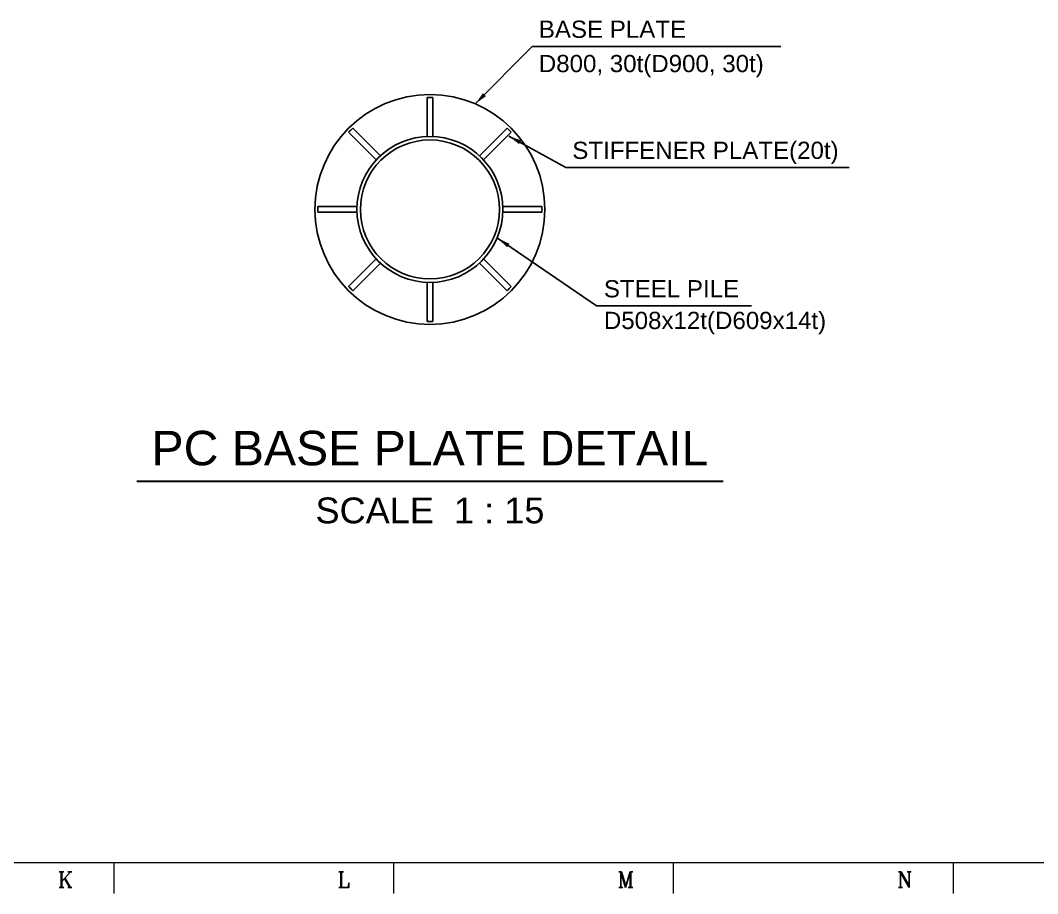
# Model space of a CAD drawing. Header units: millimetres. Extents: x 63700 to 182600, y -289551 to -205451.
# Drawn here: x 99552 to 111351, y -246981 to -236847 of the extents above; entities that cross this region are included whole.
import ezdxf
from ezdxf.enums import TextEntityAlignment as Align

# ---------------------------------------------------------------- set-up
doc = ezdxf.new("R2010")
doc.units = ezdxf.units.MM
doc.header["$LTSCALE"] = 50
for name, color, linetype in [('1', 7, 'Continuous'), ('C_STEEL', 2, 'Continuous'), ('C_TEXT_01', 2, 'Continuous'), ('DIM-SCALE', 7, 'Continuous'), ('STEEL', 3, 'Continuous')]:
    doc.layers.add(name, color=color, linetype=linetype)
doc.layers.add('TAN-TIT', color=30, linetype='Continuous', lineweight=0)
doc.layers.add('TITLE', color=7, linetype='Continuous', lineweight=30)
doc.styles.add('Arial', font='arial.ttf')
doc.styles.add('COM', font='COMPLEX', dxfattribs={"height": 5})
doc.styles.add('돋움', font='')
doc.styles.get('돋움').set_extended_font_data('Dotum')
doc.dimstyles.new('일반도면_0050', dxfattribs={"dimscale": 50, "dimtxt": 3, "dimasz": 3, "dimexe": 1, "dimexo": 2, "dimgap": 1.25, "dimtad": 1, "dimdec": 0, "dimzin": 0, "dimdsep": 46, "dimtxsty": '돋움', "dimcen": -5, "dimclrd": 1, "dimclre": 1, "dimclrt": 7, "dimadec": 8, "dimazin": 0, "dimtfac": 1, "dimtdec": 4, "dimtix": 1, "dimtmove": 2, "dimatfit": 3, "dimfxl": 1, "dimtolj": 1, "dimtzin": 0, "dimarcsym": 0})

# ---------------------------------------------------------------- blocks, each defined once
blk = doc.blocks.new('BORDER')
at = {"layer": 'TAN-TIT'}
for p, q in [((4977, 3520), (232823, 3520)), ((147741, 3520), (147741, 2078)), ((160720, 3520), (160720, 2078)), ((173699, 3520), (173699, 2078)), ((186677, 3520), (186677, 2078))]:
    blk.add_line(p, q, dxfattribs=at)
at = {"layer": 'TAN-TIT', "style": 'COM'}
for s, p in [('K', (145146, 2366)), ('L', (158124, 2366)), ('M', (171103, 2366)), ('N', (184082, 2366))]:
    blk.add_text(s, height=721, dxfattribs=at).set_placement(p)

msp = doc.modelspace()

# ---------------------------------------------------------------- linework, layer by layer
at = {"layer": 'C_STEEL'}
for p, q in [((104268.9, -238195.6), (104268.9, -237742.1)), ((104335.6, -238195.6), (104335.6, -237742.1)), ((103727.6, -238419.9), (103406.9, -238099.1)), ((104876.9, -238419.9), (105197.6, -238099.1)), ((103680.5, -238467), (103359.7, -238146.3)), ((104924, -238467), (105244.7, -238146.3)), ((103456.2, -239008.3), (103002.7, -239008.3)), ((105148.3, -239008.3), (105601.8, -239008.3)), ((103456.2, -239075), (103002.7, -239075)), ((105148.3, -239075), (105601.8, -239075)), ((103680.5, -239616.3), (103359.7, -239937)), ((104924, -239616.3), (105244.7, -239937)), ((103727.6, -239663.4), (103406.9, -239984.2)), ((104876.9, -239663.4), (105197.6, -239984.2)), ((104268.9, -239887.7), (104268.9, -240341.2)), ((104335.6, -239887.7), (104335.6, -240341.2))]:
    msp.add_line(p, q, dxfattribs=at)
msp.add_circle((104302.2, -239041.7), 1333.3, dxfattribs=at)
for start, end in [(88.53072, 91.46928), (133.53072, 136.46928), (43.53072, 46.46928), (178.53072, 181.46928), (358.53072, 1.46928), (223.53072, 226.46928), (313.53072, 316.46928), (268.53072, 271.46928)]:
    msp.add_arc((104302.2, -239041.7), 1300, start, end, dxfattribs=at)
at = {"layer": 'STEEL'}
for radius in [846.7, 806.7]:
    msp.add_circle((104302.2, -239041.7), radius, dxfattribs=at)
at = {"layer": 'TITLE', "color": 1, "linetype": 'Continuous'}
msp.add_line((107702.2, -242197.5), (100902.2, -242197.5), dxfattribs=at)

# ---------------------------------------------------------------- block references
at = {"layer": '1', "xscale": 0.25, "yscale": 0.25, "zscale": 0.25}
msp.add_blockref('BORDER', (63700.3, -247500.7), dxfattribs=at)

# ---------------------------------------------------------------- texts
at = {"layer": 'C_TEXT_01', "style": 'Arial'}
for s, p in [('BASE PLATE', (105565.3, -236950.3)), ('D800, 30t(D900, 30t)', (105565.3, -237348.5)), ('STIFFENER PLATE(20t)', (105953.4, -238355.7)), ('STEEL PILE', (106319.9, -239962.1)), ('D508x12t(D609x14t)', (106319.9, -240329.4))]:
    msp.add_text(s, height=200, dxfattribs=at).set_placement(p, align=Align.MIDDLE_LEFT)
at = {"layer": 'TITLE', "color": 3, "ltscale": 10, "style": 'Arial'}
msp.add_text('PC BASE PLATE DETAIL', height=400, dxfattribs=at).set_placement((104302.2, -242010.8), align=Align.CENTER)
at = {"layer": 'TITLE', "color": 2, "linetype": 'Continuous', "style": 'Arial'}
msp.add_text('SCALE  1 : 15', height=300, dxfattribs=at).set_placement((104302.4, -242384.2), align=Align.TOP_CENTER)

# ---------------------------------------------------------------- leaders
at = {"layer": 'DIM-SCALE'}
for points in [[(104828.5, -237816.7), (105489.9, -237149.4), (108373.2, -237149.4)], [(105216.6, -238189.7), (105878, -238554.8), (109166.2, -238554.8)], [(105087.5, -239375.3), (106234.8, -240161.2), (108033.6, -240161.2)]]:
    msp.add_leader(points, dimstyle='일반도면_0050', dxfattribs=at)

doc.saveas('drawing.dxf')
